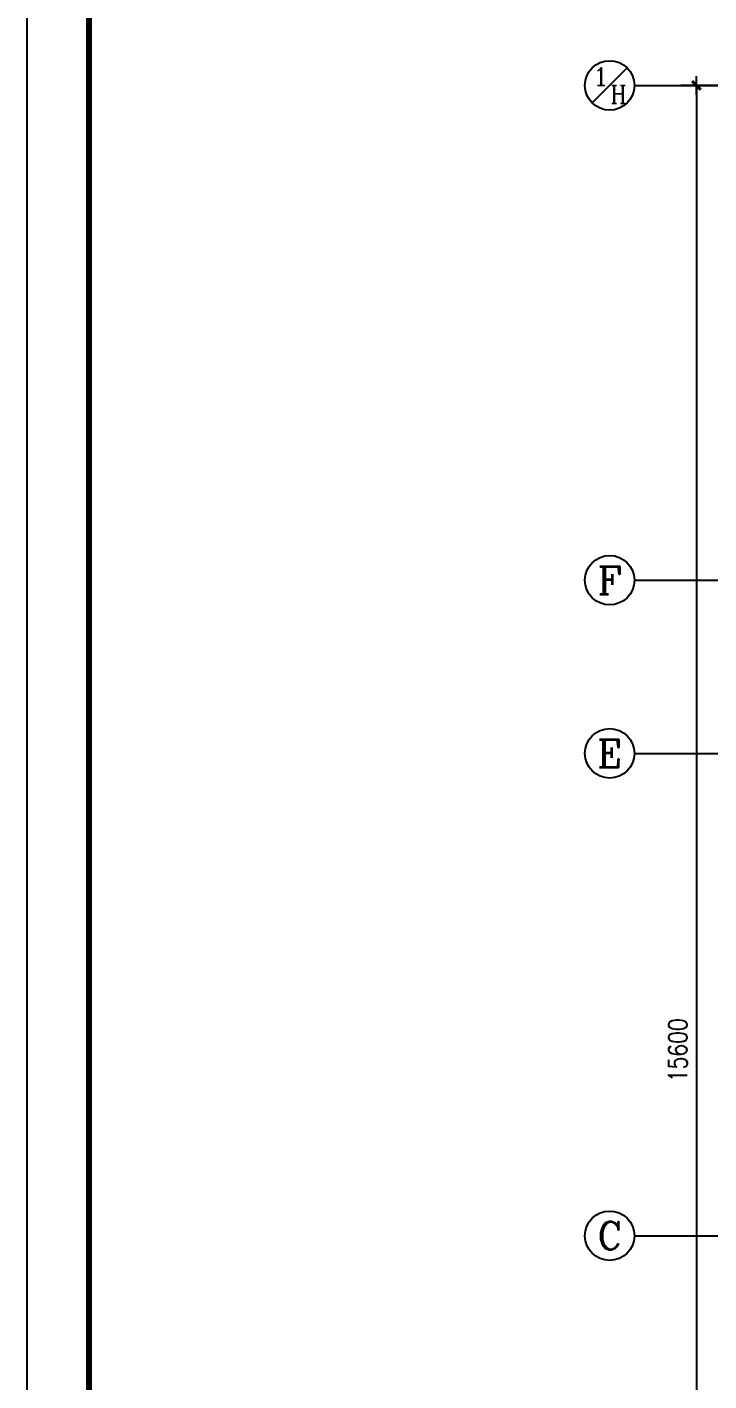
# Model space of a CAD drawing. Extents: x 12400 to 217743, y 90685 to 209848.
# Drawn here: x 12400 to 17906, y 111252 to 122198 of the extents above; entities that cross this region are included whole.
import ezdxf
from ezdxf.enums import TextEntityAlignment as Align

# ---------------------------------------------------------------- set-up
doc = ezdxf.new("R2010")
doc.units = 0
doc.header["$LTSCALE"] = 200
doc.layers.get('0').update_dxf_attribs({"linetype": 'CONTINUOUS'})
doc.layers.get('DEFPOINTS').update_dxf_attribs({"linetype": 'CONTINUOUS'})
for name, color, linetype in [('AXIS', 3, 'CONTINUOUS'), ('AXIS_TEXT', 7, 'CONTINUOUS'), ('PUB_TITLE', 143, 'CONTINUOUS')]:
    doc.layers.add(name, color=color, linetype=linetype)
doc.styles.add('COMPLEX', font='COMPLEX')
doc.styles.add('DIM_FONT', font='SIMPLEX', dxfattribs={"width": 0.8})
doc.dimstyles.new('DIMN50', dxfattribs={"dimscale": 0.5, "dimtxt": 300, "dimasz": 1, "dimexe": 250, "dimexo": 300, "dimgap": 150, "dimtad": 1, "dimdec": 0, "dimzin": 0, "dimdsep": 46, "dimtxsty": 'DIM_FONT', "dimblk": '_DIMX', "dimblk1": 'DOTSMALL', "dimblk2": 'DOTSMALL', "dimcen": 2.5, "dimclrt": 7, "dimadec": 0, "dimazin": 0, "dimtfac": 1, "dimtdec": 0, "dimtix": 1, "dimtmove": 2, "dimatfit": 3, "dimldrblk": '_DIMX', "dimfxl": 0, "dimtolj": 1, "dimtzin": 0, "dimarcsym": 0})

# ---------------------------------------------------------------- blocks, each defined once
blk = doc.blocks.new('_AXISO')
blk.add_circle((0, 0), 0.5)
at = {"layer": 'AXIS_TEXT', "style": 'COMPLEX', "width": 1.041667}
blk.add_attdef('A', text='', height=0.56, dxfattribs=at).set_placement((-0.25, -0.28), (0.25, -0.28), align=Align.FIT)
blk = doc.blocks.new('_DIMX')
blk.add_line((-150, 0), (150, 0))
at = {"const_width": 50}
blk.add_lwpolyline([(-70, -70), (70, 70)], dxfattribs=at)
blk = doc.blocks.new('*D1458')
at = {"color": 0, "linetype": 'ByBlock'}
for p, q in [((19155, 121726), (17680, 121726)), ((17805, 121725), (17805, 106126)), ((19155, 106126), (17680, 106126))]:
    blk.add_line(p, q, dxfattribs=at)
at = {"layer": 'DEFPOINTS', "color": 0, "linetype": 'ByBlock'}
for p in [(19305, 121726), (17805, 106126), (19305, 106126)]:
    blk.add_point(p, dxfattribs=at)
at = {"color": 0, "linetype": 'ByBlock', "xscale": 0.5, "yscale": 0.5, "zscale": 0.5}
for p, rotation in [((17805, 121726), 90), ((17805, 106126), 270)]:
    blk.add_blockref('_DIMX', p, dxfattribs=dict(at, rotation=rotation))
at = {"color": 7, "linetype": 'ByBlock', "insert": (17655, 113926), "char_height": 150, "attachment_point": 5, "rotation": 90, "style": 'DIM_FONT'}
blk.add_mtext('\\A1;15600', dxfattribs=at)
blk = doc.blocks.new('_DOTSMALL')
at = {"color": 0, "linetype": 'ByBlock', "const_width": 0.5}
blk.add_lwpolyline([(-0.0625, 0, 1), (0.0625, 0, 1)], format="xyb", close=True, dxfattribs=at)
blk = doc.blocks.new('_AXIST')
blk.add_line((-0.354, -0.354), (0.354, 0.354))
at = {"layer": 'AXIS_TEXT', "style": 'COMPLEX', "width": 1.041667}
for p, p2 in [((-0.343, -0.002), (-0.017, -0.002)), ((0.017, -0.362), (0.343, -0.362))]:
    blk.add_attdef('A', text='', height=0.364, dxfattribs=at).set_placement(p, p2, align=Align.FIT)

msp = doc.modelspace()

# ---------------------------------------------------------------- linework, layer by layer
at = {"layer": 'AXIS'}
for p, q in [((17304.71, 121725.985), (19304.71, 121725.985)), ((17304.71, 117725.985), (19304.71, 117725.985)), ((17304.71, 116325.985), (19304.71, 116325.985)), ((17304.71, 112425.985), (19304.71, 112425.985))]:
    msp.add_line(p, q, dxfattribs=at)
at = {"layer": 'PUB_TITLE'}
msp.add_lwpolyline([(12399.949, 90685.262), (12399.949, 132735.262), (42099.949, 132735.262), (42099.949, 90685.262)], close=True, dxfattribs=at)
at = {"layer": 'PUB_TITLE', "const_width": 50}
msp.add_lwpolyline([(12899.949, 91185.262), (41599.949, 91185.262), (41599.949, 131485.262), (12899.949, 131485.262)], close=True, dxfattribs=at)

# ---------------------------------------------------------------- block references
at = {"layer": 'AXIS', "xscale": 400, "yscale": 400, "zscale": 400}
msp.add_blockref('_AXISO', (17104.71, 121725.985), dxfattribs=at)
at = {"layer": 'AXIS'}
ref = msp.add_blockref('_AXIST', (17104.71, 121725.985), dxfattribs=dict(at, xscale=400, yscale=400, zscale=400))
ref.add_attrib('A', '1', dxfattribs={"layer": 'AXIS_TEXT', "height": 145.6, "style": 'COMPLEX', "width": 2.083333}).set_placement((16967.71, 121725.185), (17097.71, 121725.185), align=Align.FIT)
ref.add_attrib('A', 'H', dxfattribs={"layer": 'AXIS_TEXT', "height": 145.6, "style": 'COMPLEX', "width": 0.9375}).set_placement((17111.71, 121581.185), (17241.71, 121581.185), align=Align.FIT)
ref = msp.add_blockref('_AXISO', (17104.71, 117725.985), dxfattribs=dict(at, xscale=400, yscale=400, zscale=400))
ref.add_attrib('A', 'F', dxfattribs={"layer": 'AXIS_TEXT', "height": 224, "style": 'COMPLEX', "width": 1.171875}).set_placement((17004.71, 117613.985), (17204.71, 117613.985), align=Align.FIT)
ref = msp.add_blockref('_AXISO', (17104.71, 116325.985), dxfattribs=dict(at, xscale=400, yscale=400, zscale=400))
ref.add_attrib('A', 'E', dxfattribs={"layer": 'AXIS_TEXT', "height": 224, "style": 'COMPLEX', "width": 1.171875}).set_placement((17004.71, 116213.985), (17204.71, 116213.985), align=Align.FIT)
ref = msp.add_blockref('_AXISO', (17104.71, 112425.985), dxfattribs=dict(at, xscale=400, yscale=400, zscale=400))
ref.add_attrib('A', 'C', dxfattribs={"layer": 'AXIS_TEXT', "height": 224, "style": 'COMPLEX', "width": 1.25}).set_placement((17004.71, 112313.985), (17204.71, 112313.985), align=Align.FIT)

# ---------------------------------------------------------------- dimensions: what is measured, and where the dimension line sits
dim = msp.add_aligned_dim(p1=(19304.71, 121725.985), p2=(19304.71, 106125.985), distance=-1500, dimstyle='DIMN50', dxfattribs=at)
dim.commit()
dim.dimension.update_dxf_attribs({"geometry": '*D1458', "text_midpoint": (17654.71, 113925.985)})

doc.saveas('drawing.dxf')
